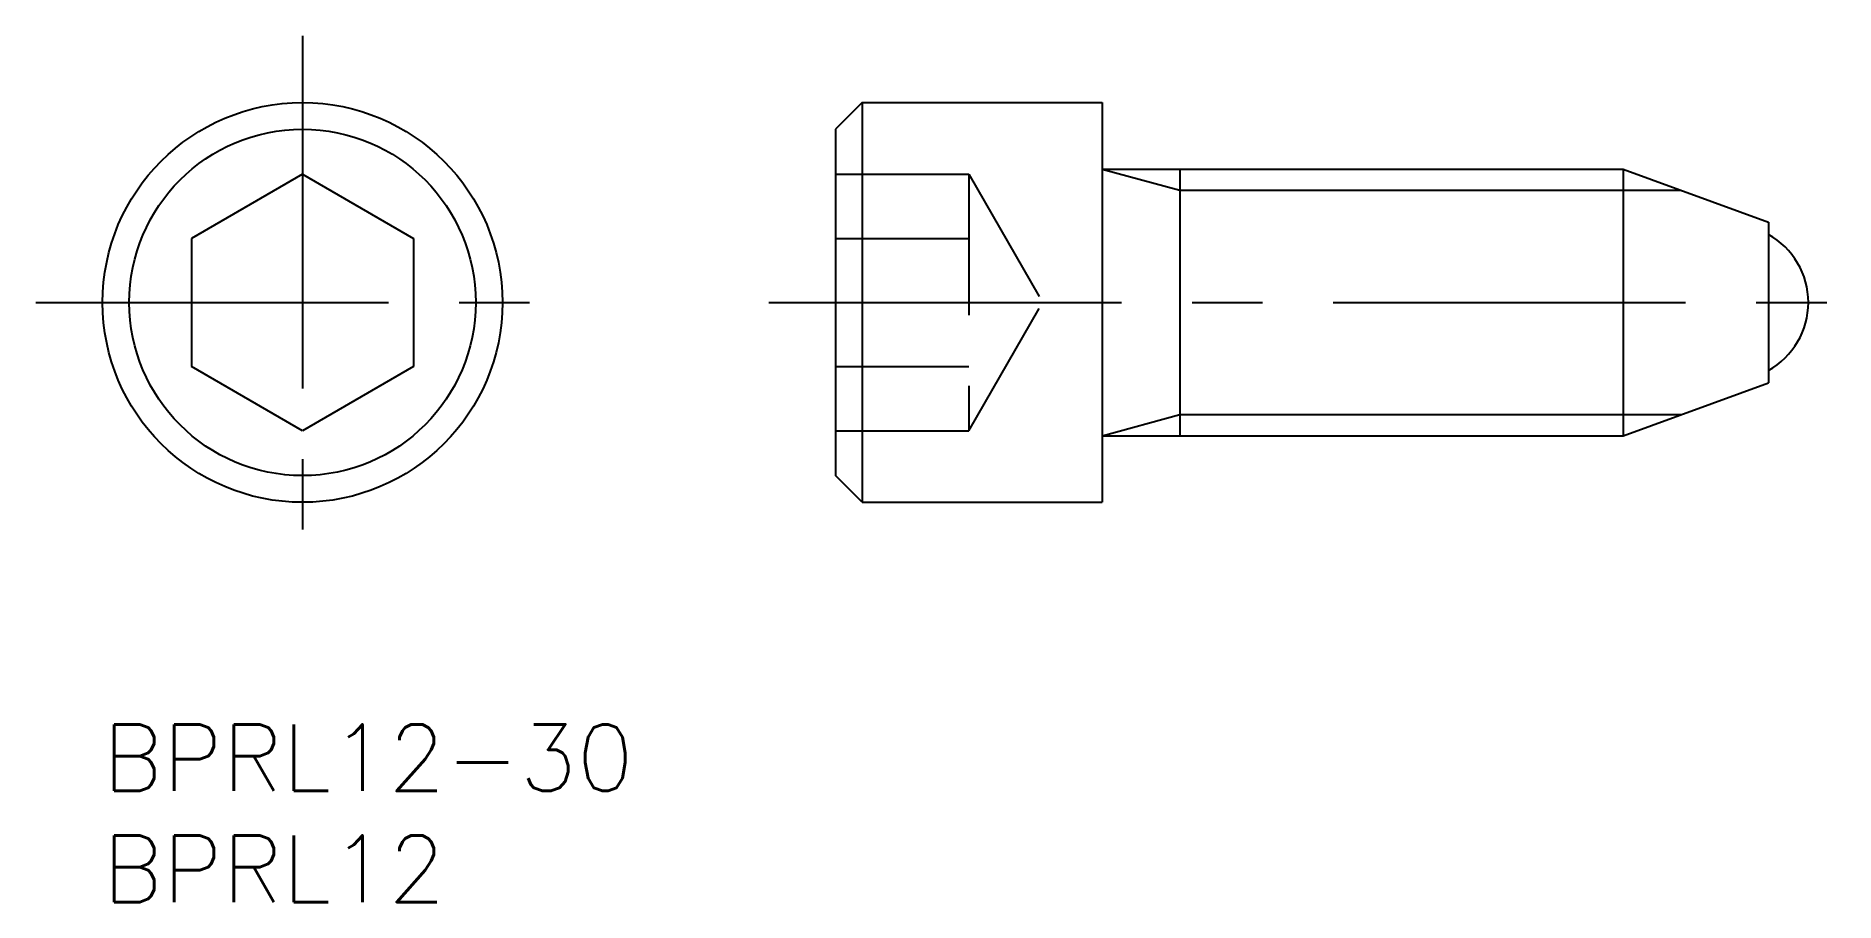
# Model space of a CAD drawing. Extents: x -3 to 78, y -8 to 31.
import ezdxf

# ---------------------------------------------------------------- set-up
doc = ezdxf.new("R2010")
doc.units = 0
doc.header["$LTSCALE"] = 0.5
doc.linetypes.add('CENTER', pattern=[50.8, 31.75, -6.35, 6.35, -6.35])
doc.linetypes.add('DASHED', pattern=[19.05, 12.7, -6.35])
for name, color, linetype in [('MSM_CENTER', 1, 'CENTER'), ('MSM_CONTINUOUS', 7, 'CONTINUOUS'), ('MSM_DASHED', 4, 'DASHED'), ('MSM_NARROW', 5, 'CONTINUOUS'), ('MSM_PART_NUMBER', 7, 'CONTINUOUS')]:
    doc.layers.add(name, color=color, linetype=linetype)
doc.styles.get("Standard").update_dxf_attribs({"font": 'txt.shx', "height": 3, "bigfont": 'bigfont.shx'})

# ---------------------------------------------------------------- blocks, each defined once
blk = doc.blocks.new('*U2')
at = {"layer": 'MSM_PART_NUMBER'}
blk.add_text('BPRL12-30', height=3, dxfattribs=at).set_placement((0, -3))
blk = doc.blocks.new('*U3')
at = {"layer": 'MSM_PART_NUMBER'}
blk.add_text('BPRL12', height=3, dxfattribs=at).set_placement((0, -8))

msp = doc.modelspace()

# ---------------------------------------------------------------- linework, layer by layer
at = {"layer": 'MSM_CENTER'}
for p, q in [((9, 31), (9, 7)), ((-3, 19), (21, 19)), ((30, 19), (78, 19))]:
    msp.add_line(p, q, dxfattribs=at)
at = {"layer": 'MSM_CONTINUOUS'}
for p, q in [((34.2, 28), (33, 26.8)), ((34.2, 28), (34.2, 10)), ((34.2, 28), (45, 28)), ((45, 28), (45, 10)), ((33, 26.8), (33, 11.2)), ((9, 24.774), (4, 21.887)), ((9, 24.774), (14, 21.887)), ((45, 25), (68.463, 25)), ((48.5, 25), (48.5, 13)), ((68.463, 25), (75, 22.621)), ((68.463, 25), (68.463, 13)), ((4, 21.887), (4, 16.113)), ((14, 21.887), (14, 16.113)), ((75, 22.621), (75, 15.379)), ((9, 13.226), (4, 16.113)), ((14, 16.113), (9, 13.226)), ((34.5, 16.113), (34.5, 16.113)), ((36, 16.113), (36, 16.113)), ((68.463, 13), (75, 15.379)), ((45, 13), (68.463, 13)), ((34.2, 10), (33, 11.2)), ((34.2, 10), (45, 10))]:
    msp.add_line(p, q, dxfattribs=at)
for radius in [9, 7.8]:
    msp.add_circle((9, 19), radius, dxfattribs=at)
msp.add_arc((73.3, 19), 3.5, 299.05928, 60.94072, dxfattribs=at)
at = {"layer": 'MSM_DASHED'}
for p, q in [((33, 24.774), (39, 24.774)), ((39, 24.774), (39, 13.226)), ((39, 24.774), (42.333, 19)), ((33, 21.887), (39, 21.887)), ((39, 13.226), (42.333, 19)), ((33, 16.113), (39, 16.113)), ((33, 13.226), (39, 13.226))]:
    msp.add_line(p, q, dxfattribs=at)
at = {"layer": 'MSM_NARROW'}
for p, q in [((45, 25), (48.5, 24.053)), ((48.5, 24.053), (71.065, 24.053)), ((45, 13), (48.5, 13.947)), ((48.5, 13.947), (71.065, 13.947))]:
    msp.add_line(p, q, dxfattribs=at)

# ---------------------------------------------------------------- block references
at = {"layer": 'MSM_CONTINUOUS'}
for name in ['*U2', '*U3']:
    msp.add_blockref(name, (0, 0), dxfattribs=at)

doc.saveas('drawing.dxf')
